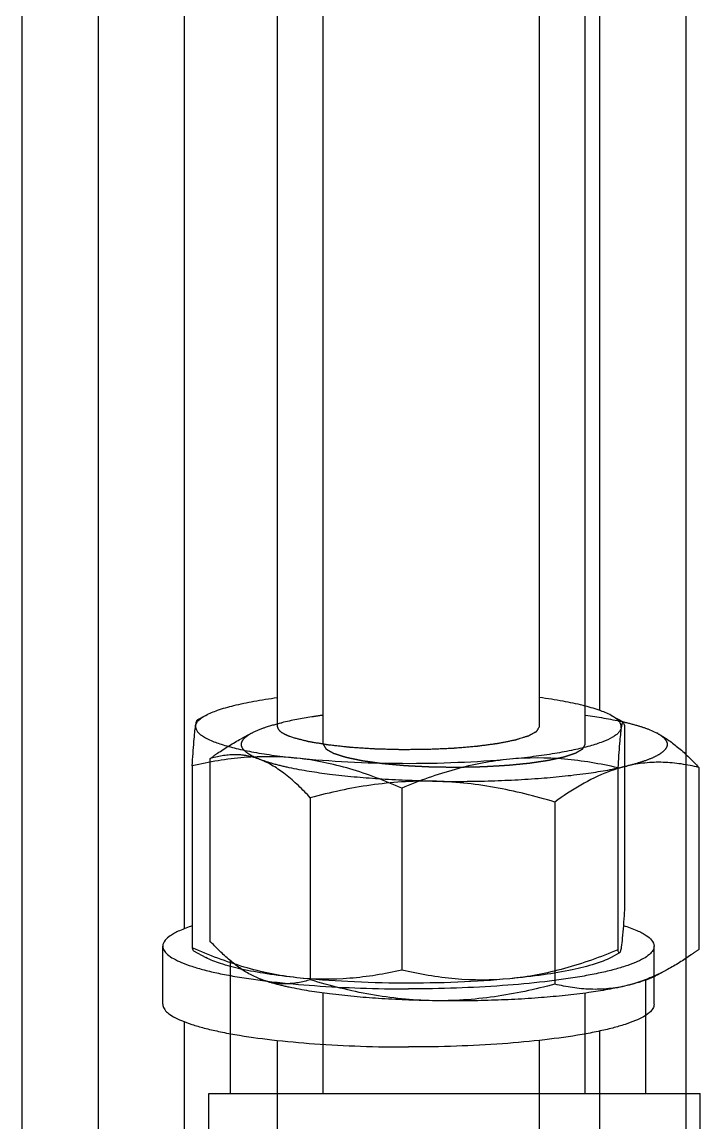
# Model space of a CAD drawing. Header units: millimetres. Extents: x 324 to 7054, y -67 to 2159.
# Drawn here: x 1464.03 to 1484.74, y 1527.42 to 1561 of the extents above; entities that cross this region are included whole.
import ezdxf

# ---------------------------------------------------------------- set-up
doc = ezdxf.new("R2010")
doc.units = ezdxf.units.MM
doc.header["$LTSCALE"] = 153.67
doc.linetypes.add('CENTER', pattern=[0.6, 0.375, -0.075, 0.075, -0.075])
doc.linetypes.add('DOT', pattern=[0.2, 0.1, -0.1])
doc.layers.get('0').update_dxf_attribs({"linetype": 'CONTINUOUS'})
doc.layers.add('00_BUW_DATUM', color=7, linetype='CONTINUOUS')
doc.layers.add('02___PRT_ALL_AXES', color=7, linetype='CONTINUOUS')

msp = doc.modelspace()

# ---------------------------------------------------------------- linework, layer by layer
at = {"linetype": 'Continuous'}
for points, knots in [([(1471.8347, 1539.50707), (1471.83631, 1539.50011), (1471.83951, 1539.48618), (1471.8432, 1539.47051), (1471.84553, 1539.46007), (1471.8467, 1539.4557), (1471.84716, 1539.45225), (1471.84937, 1539.44866), (1471.85405, 1539.44233), (1471.86031, 1539.43332), (1471.86801, 1539.42249), (1471.87562, 1539.41166), (1471.88212, 1539.40264), (1471.88637, 1539.39632), (1471.88926, 1539.39272), (1471.89388, 1539.38917), (1471.89907, 1539.38472), (1471.912, 1539.37404), (1471.927, 1539.36159), (1471.94184, 1539.34911), (1471.95065, 1539.34203), (1471.9563, 1539.33658), (1471.96562, 1539.33168), (1471.97677, 1539.32496), (1471.99686, 1539.31329), (1472.0168, 1539.30159), (1472.03381, 1539.29157), (1472.04111, 1539.28738), (1472.04644, 1539.28405), (1472.05364, 1539.28067), (1472.06712, 1539.27473), (1472.08592, 1539.26626), (1472.10869, 1539.25609), (1472.13136, 1539.24592), (1472.1504, 1539.23745), (1472.16345, 1539.23151), (1472.17135, 1539.22814), (1472.18091, 1539.22487), (1472.19229, 1539.22075), (1472.22009, 1539.2109), (1472.26158, 1539.19611), (1472.29854, 1539.18296), (1472.31701, 1539.17639)], [0, 0, 0, 0, 0.0625, 0.125, 0.140625, 0.15625, 0.1640625, 0.171875, 0.1875, 0.21875, 0.25, 0.28125, 0.3125, 0.328125, 0.3359375, 0.34375, 0.359375, 0.375, 0.4375, 0.46875, 0.484375, 0.5, 0.515625, 0.53125, 0.5625, 0.625, 0.640625, 0.65625, 0.6640625, 0.671875, 0.6875, 0.71875, 0.75, 0.78125, 0.8125, 0.828125, 0.8359375, 0.84375, 0.859375, 0.875, 0.9375, 1, 1, 1, 1]), ([(1472.31701, 1539.17639), (1472.3478, 1539.16853), (1472.40938, 1539.15281), (1472.50175, 1539.12923), (1472.57872, 1539.10958), (1472.6403, 1539.09387), (1472.68649, 1539.08208), (1472.72495, 1539.07225), (1472.75193, 1539.06538), (1472.76535, 1539.06193), (1472.77313, 1539.05998), (1472.78344, 1539.0584), (1472.79547, 1539.05629), (1472.81519, 1539.05299), (1472.83969, 1539.04884), (1472.86915, 1539.04388), (1472.9084, 1539.03725), (1472.95748, 1539.02897), (1473.036, 1539.01573), (1473.11452, 1539.00248), (1473.19305, 1538.98923), (1473.25194, 1538.9793), (1473.2961, 1538.97184), (1473.32556, 1538.96688), (1473.34025, 1538.96439), (1473.35508, 1538.96193), (1473.37895, 1538.95954), (1473.40739, 1538.95626), (1473.45367, 1538.95118), (1473.51126, 1538.94476), (1473.58048, 1538.93709), (1473.67272, 1538.92685), (1473.78806, 1538.91406), (1473.89181, 1538.90254), (1473.96106, 1538.89488), (1473.98979, 1538.89165), (1474.01306, 1538.88915), (1474.02972, 1538.88705), (1474.04944, 1538.88582), (1474.07538, 1538.88407), (1474.10793, 1538.88193), (1474.15995, 1538.87848), (1474.22498, 1538.87418), (1474.30302, 1538.86901), (1474.40707, 1538.86212), (1474.53714, 1538.85351), (1474.65419, 1538.84575), (1474.73223, 1538.84059), (1474.77124, 1538.83799), (1474.81031, 1538.83547), (1474.86483, 1538.83441), (1474.93215, 1538.83229), (1475.04031, 1538.82935), (1475.17536, 1538.82551), (1475.33751, 1538.82101), (1475.45906, 1538.81751), (1475.54016, 1538.81535), (1475.59409, 1538.81351), (1475.66249, 1538.81413), (1475.74451, 1538.8147), (1475.85389, 1538.81552), (1475.99062, 1538.8165), (1476.15467, 1538.81777), (1476.27778, 1538.81852), (1476.35974, 1538.81932), (1476.40091, 1538.8192), (1476.44136, 1538.82111), (1476.49537, 1538.82342), (1476.56285, 1538.8264), (1476.67085, 1538.83111), (1476.80583, 1538.83702), (1476.94084, 1538.84291), (1477.04879, 1538.84764), (1477.11639, 1538.85055), (1477.17016, 1538.853), (1477.20448, 1538.85425), (1477.22866, 1538.8565), (1477.25341, 1538.85853), (1477.29645, 1538.86218), (1477.35808, 1538.86734), (1477.45661, 1538.87563), (1477.57977, 1538.88598), (1477.70301, 1538.89632), (1477.80143, 1538.90464), (1477.86332, 1538.90973), (1477.9059, 1538.9135), (1477.93139, 1538.91533), (1477.95253, 1538.91839), (1477.97999, 1538.92192), (1478.02334, 1538.92773), (1478.07773, 1538.93493), (1478.16465, 1538.9465), (1478.2516, 1538.95805), (1478.33854, 1538.9696), (1478.40374, 1538.97827), (1478.45807, 1538.98549), (1478.50156, 1538.99127), (1478.52869, 1538.99488), (1478.5505, 1538.99776), (1478.56389, 1538.9996), (1478.57515, 1539.00097), (1478.58356, 1539.00287), (1478.59961, 1539.00594), (1478.62185, 1539.01047), (1478.65782, 1539.01763), (1478.70265, 1539.02661), (1478.77445, 1539.04096), (1478.84623, 1539.05532), (1478.91801, 1539.06967), (1478.97185, 1539.08044), (1479.01673, 1539.08941), (1479.05258, 1539.09659), (1479.07512, 1539.10106), (1479.09285, 1539.10468), (1479.1046, 1539.10684), (1479.11098, 1539.10901), (1479.11789, 1539.11111), (1479.12974, 1539.11481), (1479.14679, 1539.12007), (1479.174, 1539.12851), (1479.20804, 1539.13905), (1479.26249, 1539.15592), (1479.31694, 1539.17279), (1479.37139, 1539.18966), (1479.40542, 1539.2002), (1479.43265, 1539.20864), (1479.45307, 1539.21496), (1479.47009, 1539.22024), (1479.48368, 1539.22445), (1479.49225, 1539.22709), (1479.49894, 1539.2292), (1479.5062, 1539.23128), (1479.51119, 1539.23413), (1479.51745, 1539.23752), (1479.52569, 1539.24205), (1479.53603, 1539.24772), (1479.55255, 1539.25678), (1479.57321, 1539.26811), (1479.598, 1539.2817), (1479.62279, 1539.29529), (1479.64758, 1539.30889), (1479.67237, 1539.32248), (1479.69303, 1539.33381), (1479.70955, 1539.34287), (1479.72197, 1539.34967), (1479.73224, 1539.35533), (1479.74062, 1539.35986), (1479.74547, 1539.36271), (1479.75025, 1539.36494), (1479.75177, 1539.36734), (1479.7542, 1539.37154), (1479.75779, 1539.37753), (1479.76206, 1539.38473), (1479.76776, 1539.39433), (1479.77488, 1539.40632), (1479.78627, 1539.42551), (1479.80051, 1539.4495), (1479.8176, 1539.47829), (1479.829, 1539.49748), (1479.8347, 1539.50708)], [0, 0, 0, 0, 0.015625, 0.03125, 0.046875, 0.0546875, 0.0625, 0.0703125, 0.07421875, 0.07617188, 0.07714844, 0.078125, 0.08007812, 0.08203125, 0.0859375, 0.08984375, 0.09375, 0.1015625, 0.109375, 0.125, 0.1328125, 0.140625, 0.1484375, 0.15039062, 0.15234375, 0.15429688, 0.15625, 0.16015625, 0.1640625, 0.171875, 0.1796875, 0.1875, 0.203125, 0.21875, 0.22265625, 0.2265625, 0.22851562, 0.23046875, 0.23242188, 0.234375, 0.23828125, 0.2421875, 0.25, 0.2578125, 0.265625, 0.28125, 0.296875, 0.30078125, 0.3046875, 0.30859375, 0.3125, 0.3203125, 0.328125, 0.34375, 0.359375, 0.375, 0.37890625, 0.3828125, 0.390625, 0.3984375, 0.40625, 0.421875, 0.4375, 0.453125, 0.45703125, 0.4609375, 0.46484375, 0.46875, 0.4765625, 0.484375, 0.5, 0.515625, 0.5234375, 0.53125, 0.53515625, 0.5390625, 0.54101562, 0.54296875, 0.546875, 0.5546875, 0.5625, 0.578125, 0.59375, 0.6015625, 0.609375, 0.61328125, 0.61523438, 0.6171875, 0.62109375, 0.625, 0.6328125, 0.640625, 0.65625, 0.6640625, 0.671875, 0.6796875, 0.68359375, 0.6875, 0.68945312, 0.69140625, 0.69238281, 0.69335938, 0.6953125, 0.69921875, 0.703125, 0.7109375, 0.71875, 0.734375, 0.7421875, 0.75, 0.7578125, 0.76171875, 0.765625, 0.76757812, 0.76953125, 0.77050781, 0.77148438, 0.7734375, 0.77734375, 0.78125, 0.7890625, 0.796875, 0.8125, 0.8203125, 0.828125, 0.83203125, 0.8359375, 0.83984375, 0.84179688, 0.84375, 0.84472656, 0.84570312, 0.84765625, 0.84960938, 0.8515625, 0.85546875, 0.859375, 0.8671875, 0.875, 0.8828125, 0.890625, 0.8984375, 0.90625, 0.91015625, 0.9140625, 0.91796875, 0.91992188, 0.921875, 0.92285156, 0.92382812, 0.92578125, 0.9296875, 0.93359375, 0.9375, 0.9453125, 0.953125, 0.96875, 0.984375, 1, 1, 1, 1])]:
    msp.add_open_spline(points, degree=3, knots=knots, dxfattribs=at)
at = {"linetype": 'CENTER'}
for points, knots in [([(1473.23469, 1538.96681), (1473.24291, 1538.95251), (1473.25524, 1538.93106), (1473.27168, 1538.90245), (1473.28196, 1538.88458), (1473.29018, 1538.87027), (1473.29635, 1538.85955), (1473.30249, 1538.84882), (1473.3077, 1538.83988), (1473.31092, 1538.83407), (1473.31258, 1538.83139), (1473.31325, 1538.82959), (1473.31733, 1538.82745), (1473.3218, 1538.82488), (1473.32791, 1538.82144), (1473.3355, 1538.81715), (1473.34464, 1538.812), (1473.3568, 1538.80513), (1473.3781, 1538.79311), (1473.40852, 1538.77593), (1473.44502, 1538.75533), (1473.48154, 1538.73472), (1473.50888, 1538.71926), (1473.52718, 1538.70896), (1473.5347, 1538.70467), (1473.54096, 1538.70124), (1473.54635, 1538.69776), (1473.55922, 1538.69385), (1473.57386, 1538.6891), (1473.59366, 1538.68279), (1473.61832, 1538.67489), (1473.64795, 1538.66542), (1473.68744, 1538.65279), (1473.7368, 1538.637), (1473.78617, 1538.62121), (1473.82566, 1538.60858), (1473.85528, 1538.5991), (1473.87998, 1538.59121), (1473.89968, 1538.58489), (1473.91464, 1538.58017), (1473.92651, 1538.57617), (1473.9404, 1538.57348), (1473.95352, 1538.57071), (1473.97019, 1538.56727), (1474.00996, 1538.559), (1474.06972, 1538.5466), (1474.14934, 1538.53006), (1474.22899, 1538.51352), (1474.29533, 1538.49973), (1474.34847, 1538.48871), (1474.38153, 1538.4818), (1474.40833, 1538.47633), (1474.43383, 1538.47063), (1474.47499, 1538.46516), (1474.52319, 1538.45837), (1474.58786, 1538.4494), (1474.66856, 1538.43816), (1474.76547, 1538.42468), (1474.8462, 1538.41345), (1474.9108, 1538.40446), (1474.95923, 1538.39772), (1474.99967, 1538.39212), (1475.0278, 1538.38815), (1475.04415, 1538.38596), (1475.05565, 1538.38411), (1475.07005, 1538.38304), (1475.08824, 1538.38134), (1475.12054, 1538.37849), (1475.16644, 1538.37435), (1475.22162, 1538.36941), (1475.29516, 1538.36281), (1475.3871, 1538.35458), (1475.49742, 1538.34468), (1475.58937, 1538.33645), (1475.66288, 1538.32984), (1475.71817, 1538.32496), (1475.76372, 1538.32065), (1475.80407, 1538.31893), (1475.84373, 1538.3169), (1475.89355, 1538.31447), (1476.01291, 1538.30854), (1476.15225, 1538.30168), (1476.3114, 1538.29376), (1476.43093, 1538.28798), (1476.53003, 1538.28267), (1476.61307, 1538.28205), (1476.69545, 1538.2808), (1476.79866, 1538.27945), (1476.96365, 1538.27719), (1477.10807, 1538.27511), (1477.23181, 1538.27359), (1477.31439, 1538.27195), (1477.41705, 1538.2745), (1477.54031, 1538.27697), (1477.70465, 1538.28045), (1477.86894, 1538.28394), (1478.00255, 1538.28666), (1478.06409, 1538.28804), (1478.10541, 1538.28865), (1478.15491, 1538.29171), (1478.2146, 1538.29508), (1478.29407, 1538.29969), (1478.4332, 1538.3077), (1478.63193, 1538.31916), (1478.79093, 1538.32833), (1478.87042, 1538.33292)], [0, 0, 0, 0, 0.03125, 0.046875, 0.0625, 0.0703125, 0.078125, 0.0859375, 0.09375, 0.09765625, 0.09863281, 0.09960938, 0.1015625, 0.10351562, 0.10546875, 0.109375, 0.11328125, 0.1171875, 0.125, 0.140625, 0.15625, 0.171875, 0.1875, 0.19140625, 0.1953125, 0.19726562, 0.19921875, 0.203125, 0.20703125, 0.2109375, 0.21875, 0.2265625, 0.234375, 0.25, 0.265625, 0.2734375, 0.28125, 0.2890625, 0.29296875, 0.296875, 0.30078125, 0.30273438, 0.3046875, 0.30859375, 0.3125, 0.328125, 0.34375, 0.359375, 0.375, 0.3828125, 0.390625, 0.39453125, 0.3984375, 0.40625, 0.4140625, 0.421875, 0.4375, 0.453125, 0.46875, 0.4765625, 0.484375, 0.4921875, 0.49609375, 0.49804688, 0.5, 0.50195312, 0.50390625, 0.5078125, 0.515625, 0.5234375, 0.53125, 0.546875, 0.5625, 0.578125, 0.5859375, 0.59375, 0.6015625, 0.60546875, 0.609375, 0.6171875, 0.625, 0.65625, 0.671875, 0.6875, 0.703125, 0.7109375, 0.71875, 0.734375, 0.75, 0.78125, 0.7890625, 0.796875, 0.8125, 0.828125, 0.84375, 0.875, 0.890625, 0.89453125, 0.8984375, 0.90625, 0.9140625, 0.921875, 0.9375, 0.96875, 1, 1, 1, 1]), ([(1478.87042, 1538.33292), (1478.9523, 1538.34097), (1479.07511, 1538.35306), (1479.23888, 1538.36917), (1479.34119, 1538.37925), (1479.42313, 1538.38729), (1479.47415, 1538.39237), (1479.51025, 1538.39581), (1479.53028, 1538.39796), (1479.54807, 1538.4008), (1479.57109, 1538.4041), (1479.60748, 1538.40953), (1479.65311, 1538.41626), (1479.72604, 1538.42706), (1479.81724, 1538.44056), (1479.90842, 1538.45405), (1479.98138, 1538.46485), (1480.02695, 1538.4716), (1480.06347, 1538.47699), (1480.08615, 1538.48038), (1480.10231, 1538.48271), (1480.11111, 1538.48411), (1480.11825, 1538.4858), (1480.12774, 1538.4878), (1480.15006, 1538.4927), (1480.18373, 1538.50001), (1480.22852, 1538.50977), (1480.27334, 1538.51953), (1480.31815, 1538.52929), (1480.36296, 1538.53906), (1480.40777, 1538.54882), (1480.45258, 1538.55858), (1480.48992, 1538.56671), (1480.51979, 1538.57322), (1480.54221, 1538.5781), (1480.56082, 1538.58217), (1480.574, 1538.58501), (1480.5813, 1538.58665), (1480.58742, 1538.58781), (1480.59106, 1538.58926), (1480.59677, 1538.59108), (1480.60636, 1538.59432), (1480.62028, 1538.59893), (1480.63689, 1538.60446), (1480.65908, 1538.61184), (1480.68679, 1538.62106), (1480.72005, 1538.63213), (1480.75331, 1538.6432), (1480.78658, 1538.65426), (1480.81984, 1538.66533), (1480.8531, 1538.6764), (1480.88081, 1538.68562), (1480.903, 1538.69299), (1480.91682, 1538.69761), (1480.92799, 1538.70129), (1480.93471, 1538.70361), (1480.94068, 1538.70543), (1480.94451, 1538.70739), (1480.95023, 1538.7109), (1480.95891, 1538.71588), (1480.97251, 1538.72386), (1480.98962, 1538.73383), (1481.01693, 1538.74978), (1481.05109, 1538.76972), (1481.08523, 1538.78967), (1481.11256, 1538.80562), (1481.12961, 1538.81559), (1481.14333, 1538.82357), (1481.15172, 1538.82856), (1481.15797, 1538.83204), (1481.16094, 1538.83405), (1481.16166, 1538.83615), (1481.16333, 1538.83874), (1481.16556, 1538.84291), (1481.16851, 1538.84812), (1481.17314, 1538.85645), (1481.17895, 1538.86686), (1481.18592, 1538.87936), (1481.19521, 1538.89602), (1481.21146, 1538.92517), (1481.2254, 1538.95016), (1481.23469, 1538.96682)], [0, 0, 0, 0, 0.0625, 0.09375, 0.125, 0.140625, 0.15625, 0.1640625, 0.16796875, 0.171875, 0.1796875, 0.1875, 0.203125, 0.21875, 0.25, 0.28125, 0.296875, 0.3125, 0.3203125, 0.328125, 0.33203125, 0.33398438, 0.3359375, 0.33984375, 0.34375, 0.359375, 0.375, 0.390625, 0.40625, 0.421875, 0.4375, 0.453125, 0.46875, 0.4765625, 0.484375, 0.4921875, 0.49609375, 0.49804688, 0.5, 0.50195312, 0.50390625, 0.5078125, 0.515625, 0.5234375, 0.53125, 0.546875, 0.5625, 0.578125, 0.59375, 0.609375, 0.625, 0.640625, 0.6484375, 0.65625, 0.66015625, 0.6640625, 0.66601562, 0.66796875, 0.671875, 0.6796875, 0.6875, 0.703125, 0.71875, 0.75, 0.78125, 0.796875, 0.8125, 0.8203125, 0.828125, 0.83203125, 0.83398438, 0.8359375, 0.83984375, 0.84375, 0.8515625, 0.859375, 0.875, 0.890625, 0.90625, 0.9375, 1, 1, 1, 1])]:
    msp.add_open_spline(points, degree=3, knots=knots, dxfattribs=at)
at = {"layer": '00_BUW_DATUM', "linetype": 'Continuous'}
for p, q in [((1471.8347, 1539.50707), (1471.83463, 1590.41312)), ((1479.8347, 1539.50708), (1479.83463, 1590.41313)), ((1469.6453, 1539.85183), (1469.38901, 1539.71308)), ((1482.02409, 1539.85185), (1482.39492, 1539.65108)), ((1482.43524, 1539.55583), (1482.43525, 1534.00262)), ((1469.23415, 1538.31485), (1469.23416, 1532.76164)), ((1482.22925, 1538.25291), (1482.22926, 1532.6997)), ((1475.62871, 1537.63241), (1475.62872, 1532.07921)), ((1468.33471, 1531.03774), (1468.3347, 1532.81039)), ((1469.27448, 1532.66639), (1469.64531, 1532.46562)), ((1482.28039, 1532.6044), (1482.0241, 1532.46564)), ((1483.33471, 1531.03776), (1483.3347, 1532.81041)), ((1471.83471, 1526.51699), (1471.83471, 1529.93722)), ((1479.83471, 1526.51699), (1479.83471, 1529.93723))]:
    msp.add_line(p, q, dxfattribs=at)
at = {"layer": '00_BUW_DATUM', "linetype": 'CENTER'}
for p, q in [((1473.23469, 1538.96681), (1473.23463, 1585.03003)), ((1481.23469, 1538.96682), (1481.23463, 1585.03004)), ((1471.04529, 1539.31158), (1470.72388, 1539.13756)), ((1483.16636, 1539.42843), (1483.42397, 1539.31165)), ((1469.76839, 1538.5282), (1469.76839, 1532.97499)), ((1484.70099, 1538.26197), (1484.701, 1532.70876)), ((1472.83766, 1537.33875), (1472.83766, 1531.78554)), ((1480.30396, 1537.20563), (1480.30397, 1531.65243)), ((1471.30303, 1531.80853), (1471.00705, 1531.94608)), ((1483.74551, 1532.0994), (1483.42409, 1531.92538)), ((1473.2347, 1528.31699), (1473.2347, 1531.38293)), ((1481.2347, 1528.31699), (1481.2347, 1531.38195)), ((1469.73689, 1526.51699), (1469.73689, 1528.31699)), ((1469.73689, 1528.31699), (1484.73689, 1528.31699)), ((1484.73689, 1526.51699), (1484.73689, 1528.31699))]:
    msp.add_line(p, q, dxfattribs=at)
msp.add_arc((1482.72957, 1538.02753), 1.45985, 59.861541, 61.597496, dxfattribs=at)
at = {"layer": '00_BUW_DATUM', "linetype": 'Continuous'}
for points, knots in [([(1469.64537, 1539.85187), (1469.76128, 1539.91461), (1470.04374, 1540.02826), (1470.53573, 1540.16777), (1471.14397, 1540.29434), (1471.58845, 1540.36334), (1471.82771, 1540.39587)], [0, 0, 0, 0, 0.17512995, 0.40251793, 0.6791581, 1, 1, 1, 1]), ([(1482.02411, 1539.85183), (1481.90809, 1539.91465), (1481.62528, 1540.02841), (1481.13267, 1540.16804), (1480.52356, 1540.2947), (1480.07844, 1540.36373), (1479.83881, 1540.39626)], [0, 0, 0, 0, 0.17508136, 0.40245548, 0.67910593, 1, 1, 1, 1]), ([(1469.33714, 1539.53805), (1469.34665, 1539.59816), (1469.40889, 1539.68863), (1469.52534, 1539.78206), (1469.60239, 1539.82861), (1469.64537, 1539.85187)], [0, 0, 0, 0, 0.40492911, 0.6748572, 1, 1, 1, 1]), ([(1469.33714, 1539.53805), (1469.34098, 1539.5623), (1469.34825, 1539.60431), (1469.36079, 1539.65811), (1469.37259, 1539.69253), (1469.38306, 1539.70985), (1469.38901, 1539.71307)], [0, 0, 0, 0, 0.39875302, 0.69383635, 0.89012048, 1, 1, 1, 1]), ([(1482.33225, 1539.4761), (1482.33723, 1539.50759), (1482.33026, 1539.57877), (1482.26807, 1539.67748), (1482.16286, 1539.77061), (1482.07454, 1539.82453), (1482.02411, 1539.85183)], [0, 0, 0, 0, 0.1859785, 0.39860658, 0.66546473, 1, 1, 1, 1]), ([(1482.39492, 1539.65108), (1482.38162, 1539.65828), (1482.35685, 1539.60708), (1482.34703, 1539.55594), (1482.33676, 1539.50466), (1482.33225, 1539.4761)], [0, 0, 0, 0, 0.23761978, 0.54584771, 1, 1, 1, 1]), ([(1482.43524, 1539.55583), (1482.42979, 1539.57783), (1482.42022, 1539.60946), (1482.4056, 1539.6453), (1482.39492, 1539.65108)], [0, 0, 0, 0, 0.6509994, 1, 1, 1, 1]), ([(1469.23415, 1538.31485), (1469.24894, 1538.5616), (1469.27065, 1538.90149), (1469.30731, 1539.30911), (1469.32641, 1539.47015), (1469.33714, 1539.53805)], [0, 0, 0, 0, 0.60397425, 0.83203987, 1, 1, 1, 1]), ([(1469.33714, 1539.53805), (1469.3333, 1539.51372), (1469.33506, 1539.46112), (1469.3684, 1539.38437), (1469.42927, 1539.31051), (1469.5567, 1539.20569), (1469.78877, 1539.08451), (1470.14524, 1538.95475), (1470.59767, 1538.83319), (1471.13855, 1538.72207), (1471.75938, 1538.62363), (1472.19976, 1538.57009), (1472.43143, 1538.54537)], [0, 0, 0, 0, 0.02185297, 0.04539384, 0.07296814, 0.10602655, 0.19121506, 0.30346061, 0.44239376, 0.60643742, 0.79326439, 1, 1, 1, 1]), ([(1482.33225, 1539.4761), (1482.32356, 1539.42117), (1482.27052, 1539.33809), (1482.16882, 1539.25033), (1482.01033, 1539.14755), (1481.74302, 1539.02943), (1481.3457, 1538.90261), (1480.85522, 1538.78521), (1480.27963, 1538.67914), (1479.62834, 1538.58658), (1479.16923, 1538.53698), (1478.92898, 1538.5144)], [0, 0, 0, 0, 0.04598668, 0.07591108, 0.11158423, 0.20148215, 0.31663583, 0.45614697, 0.61822066, 0.80045737, 1, 1, 1, 1]), ([(1482.33225, 1539.4761), (1482.32151, 1539.40821), (1482.30241, 1539.24717), (1482.26575, 1538.83955), (1482.24404, 1538.49965), (1482.22925, 1538.25291)], [0, 0, 0, 0, 0.16796014, 0.39602577, 1, 1, 1, 1]), ([(1472.43143, 1538.54537), (1471.89579, 1538.60253), (1470.81598, 1538.61045), (1469.75452, 1538.43295), (1469.23415, 1538.31485)], [0, 0, 0, 0, 0.50236581, 1, 1, 1, 1]), ([(1475.62871, 1537.63241), (1475.11421, 1537.859), (1474.073, 1538.2574), (1472.97786, 1538.48705), (1472.43143, 1538.54537)], [0, 0, 0, 0, 0.50569197, 1, 1, 1, 1]), ([(1478.92898, 1538.5144), (1478.40184, 1538.46484), (1477.31134, 1538.39512), (1475.66018, 1538.36626), (1474.02085, 1538.41029), (1472.94648, 1538.4904), (1472.43143, 1538.54537)], [0, 0, 0, 0, 0.24412044, 0.50355527, 0.76117851, 1, 1, 1, 1]), ([(1478.92898, 1538.5144), (1478.36589, 1538.46146), (1477.23773, 1538.24324), (1476.16069, 1537.85439), (1475.62871, 1537.63241)], [0, 0, 0, 0, 0.49524445, 1, 1, 1, 1]), ([(1482.22925, 1538.25291), (1481.69202, 1538.37607), (1480.59703, 1538.56371), (1479.48253, 1538.56643), (1478.92898, 1538.5144)], [0, 0, 0, 0, 0.49782411, 1, 1, 1, 1]), ([(1482.43525, 1534.00262), (1482.43222, 1533.95214), (1482.42067, 1533.7633), (1482.40811, 1533.57452), (1482.39785, 1533.43629)], [0, 0, 0, 0, 0.26732979, 1, 1, 1, 1]), ([(1469.23386, 1533.42875), (1469.10206, 1533.38632), (1468.91791, 1533.32006), (1468.6953, 1533.21181), (1468.49569, 1533.09391), (1468.33471, 1532.94111), (1468.33471, 1532.81039)], [0, 0, 0, 0, 0.36794913, 0.52058196, 0.65262171, 1, 1, 1, 1]), ([(1482.39785, 1533.43629), (1482.3883, 1533.30759), (1482.37037, 1533.08827), (1482.34647, 1532.86934), (1482.33226, 1532.77943)], [0, 0, 0, 0, 0.58638552, 1, 1, 1, 1]), ([(1482.40062, 1533.43988), (1482.5374, 1533.39685), (1482.7285, 1533.32963), (1482.95987, 1533.21949), (1483.16626, 1533.10003), (1483.3347, 1532.94454), (1483.3347, 1532.81041)], [0, 0, 0, 0, 0.36926139, 0.5223116, 0.65455672, 1, 1, 1, 1]), ([(1468.33471, 1532.81039), (1468.33471, 1532.76616), (1468.36715, 1532.66632), (1468.48742, 1532.53924), (1468.67163, 1532.41751), (1468.92221, 1532.29987), (1469.23769, 1532.1865), (1469.616, 1532.07864), (1470.05376, 1531.97737), (1470.74217, 1531.84685), (1471.718, 1531.71207), (1472.99944, 1531.59577), (1474.38941, 1531.52402), (1475.34692, 1531.50794), (1475.83472, 1531.50794)], [0, 0, 0, 0, 0.01701484, 0.0383395, 0.06624763, 0.10159474, 0.14458684, 0.19510969, 0.25285971, 0.31740245, 0.46463113, 0.63163757, 0.81232482, 1, 1, 1, 1]), ([(1469.23416, 1532.76164), (1469.23961, 1532.73964), (1469.24918, 1532.70802), (1469.2638, 1532.67217), (1469.27448, 1532.66639)], [0, 0, 0, 0, 0.6509994, 1, 1, 1, 1]), ([(1472.43144, 1531.84869), (1471.88501, 1531.907), (1470.78986, 1532.13665), (1469.74866, 1532.53505), (1469.23416, 1532.76164)], [0, 0, 0, 0, 0.49430804, 1, 1, 1, 1]), ([(1483.3347, 1532.81041), (1483.3347, 1532.76618), (1483.30226, 1532.66634), (1483.18199, 1532.53925), (1482.99778, 1532.41753), (1482.74721, 1532.29989), (1482.43172, 1532.18651), (1482.05341, 1532.07865), (1481.61566, 1531.97738), (1480.92725, 1531.84686), (1479.95143, 1531.71208), (1478.66999, 1531.59578), (1477.28002, 1531.52403), (1476.32251, 1531.50795), (1475.83472, 1531.50794)], [0, 0, 0, 0, 0.01701486, 0.03833952, 0.06624765, 0.10159473, 0.14458681, 0.19510963, 0.25285962, 0.31740233, 0.46463096, 0.63163739, 0.81232469, 1, 1, 1, 1]), ([(1482.22926, 1532.6997), (1481.69728, 1532.47772), (1480.62024, 1532.08887), (1479.49208, 1531.87065), (1478.92899, 1531.81772)], [0, 0, 0, 0, 0.50475557, 1, 1, 1, 1]), ([(1482.28039, 1532.6044), (1482.27658, 1532.60234), (1482.26288, 1532.60549), (1482.25252, 1532.62724), (1482.2398, 1532.65832), (1482.233, 1532.68464), (1482.22926, 1532.6997)], [0, 0, 0, 0, 0.11262815, 0.29950739, 0.59637241, 1, 1, 1, 1]), ([(1482.33226, 1532.77943), (1482.32842, 1532.75517), (1482.32115, 1532.71316), (1482.30861, 1532.65936), (1482.29681, 1532.62495), (1482.28634, 1532.60762), (1482.28039, 1532.6044)], [0, 0, 0, 0, 0.39875302, 0.69383635, 0.89012048, 1, 1, 1, 1]), ([(1472.43144, 1531.84869), (1472.12276, 1531.88163), (1471.54966, 1531.95404), (1470.76745, 1532.09433), (1470.14268, 1532.25431), (1469.78708, 1532.38886), (1469.64529, 1532.46564)], [0, 0, 0, 0, 0.32498101, 0.60456885, 0.83119347, 1, 1, 1, 1]), ([(1482.02403, 1532.4656), (1481.86922, 1532.3818), (1481.47599, 1532.23742), (1480.78307, 1532.06829), (1479.91168, 1531.9228), (1479.27287, 1531.85004), (1478.92899, 1531.81772)], [0, 0, 0, 0, 0.16628893, 0.39282739, 0.67373258, 1, 1, 1, 1]), ([(1475.62872, 1532.07921), (1475.10835, 1531.9611), (1474.04689, 1531.78361), (1472.96707, 1531.79152), (1472.43144, 1531.84869)], [0, 0, 0, 0, 0.4976342, 1, 1, 1, 1]), ([(1478.92899, 1531.81772), (1478.37543, 1531.76568), (1477.26094, 1531.7684), (1476.16595, 1531.95604), (1475.62872, 1532.07921)], [0, 0, 0, 0, 0.5021759, 1, 1, 1, 1]), ([(1478.92899, 1531.81772), (1478.40185, 1531.76816), (1477.31134, 1531.69844), (1475.66018, 1531.66958), (1474.02086, 1531.71362), (1472.94649, 1531.79372), (1472.43144, 1531.84869)], [0, 0, 0, 0, 0.24412044, 0.50355527, 0.76117851, 1, 1, 1, 1]), ([(1468.33471, 1531.03774), (1468.33471, 1530.99351), (1468.36715, 1530.89367), (1468.48742, 1530.76659), (1468.67164, 1530.64486), (1468.92221, 1530.52722), (1469.23769, 1530.41385), (1469.61601, 1530.30599), (1470.05376, 1530.20472), (1470.74217, 1530.0742), (1471.718, 1529.93942), (1472.99944, 1529.82312), (1474.38941, 1529.75137), (1475.34692, 1529.73529), (1475.83472, 1529.73529)], [0, 0, 0, 0, 0.01701484, 0.0383395, 0.06624763, 0.10159474, 0.14458684, 0.19510969, 0.25285971, 0.31740245, 0.46463113, 0.63163757, 0.81232482, 1, 1, 1, 1]), ([(1483.33471, 1531.03776), (1483.33471, 1530.99353), (1483.30226, 1530.89369), (1483.18199, 1530.7666), (1482.99778, 1530.64488), (1482.74721, 1530.52724), (1482.43172, 1530.41386), (1482.05341, 1530.306), (1481.61566, 1530.20473), (1480.92725, 1530.07421), (1479.95143, 1529.93943), (1478.66999, 1529.82313), (1477.28002, 1529.75138), (1476.32252, 1529.7353), (1475.83472, 1529.73529)], [0, 0, 0, 0, 0.01701486, 0.03833952, 0.06624765, 0.10159473, 0.14458681, 0.19510963, 0.25285962, 0.31740233, 0.46463096, 0.63163739, 0.81232469, 1, 1, 1, 1])]:
    msp.add_open_spline(points, degree=3, knots=knots, dxfattribs=at)
at = {"layer": '00_BUW_DATUM', "linetype": 'CENTER'}
for points, knots in [([(1473.23036, 1539.85597), (1473.11364, 1539.84012), (1472.69011, 1539.77843), (1472.26856, 1539.70057), (1471.9669, 1539.6281)], [0, 0, 0, 0, 0.27520833, 1, 1, 1, 1]), ([(1481.2418, 1539.8556), (1481.61466, 1539.8049), (1482.13858, 1539.71922), (1482.77793, 1539.56145), (1483.04674, 1539.47478), (1483.16636, 1539.42843)], [0, 0, 0, 0, 0.57163906, 0.80511652, 1, 1, 1, 1]), ([(1471.30302, 1538.50521), (1471.229, 1538.5339), (1471.0965, 1538.59082), (1470.92694, 1538.68806), (1470.80735, 1538.78825), (1470.73709, 1538.8958), (1470.72962, 1539.01326), (1470.78811, 1539.12346), (1470.89734, 1539.22448), (1470.99115, 1539.28226), (1471.04527, 1539.31156)], [0, 0, 0, 0, 0.19063479, 0.34580031, 0.46773088, 0.56293505, 0.6456721, 0.73670523, 0.85221064, 1, 1, 1, 1]), ([(1471.04527, 1539.31156), (1471.16901, 1539.37856), (1471.47337, 1539.49875), (1471.78731, 1539.58495), (1471.9669, 1539.6281)], [0, 0, 0, 0, 0.43242109, 1, 1, 1, 1]), ([(1469.76839, 1538.5282), (1469.84653, 1538.58489), (1470.15518, 1538.80288), (1470.47646, 1539.00361), (1470.72388, 1539.13756)], [0, 0, 0, 0, 0.25546671, 1, 1, 1, 1]), ([(1483.46255, 1539.29003), (1483.52393, 1539.25436), (1483.62635, 1539.18565), (1483.71935, 1539.06709), (1483.73848, 1538.97165), (1483.7241, 1538.8764), (1483.63633, 1538.75689), (1483.46125, 1538.6351), (1483.20988, 1538.51633), (1482.88256, 1538.40331), (1482.63705, 1538.33786), (1482.50248, 1538.30554)], [0, 0, 0, 0, 0.11219431, 0.19416676, 0.22879811, 0.26317887, 0.34346654, 0.45325987, 0.59874415, 0.78126633, 1, 1, 1, 1]), ([(1483.46234, 1539.29088), (1483.68573, 1539.16994), (1484.12538, 1538.85123), (1484.50798, 1538.47094), (1484.70099, 1538.26197)], [0, 0, 0, 0, 0.47172804, 1, 1, 1, 1]), ([(1471.30302, 1538.50521), (1471.17723, 1538.55396), (1470.92163, 1538.62821), (1470.40038, 1538.67501), (1470.01339, 1538.60358), (1469.76839, 1538.5282)], [0, 0, 0, 0, 0.2591383, 0.50763194, 1, 1, 1, 1]), ([(1476.57081, 1537.84393), (1476.02013, 1537.85375), (1474.96976, 1537.89551), (1473.50786, 1538.02752), (1472.43337, 1538.1929), (1471.72768, 1538.36132), (1471.43311, 1538.4548), (1471.30302, 1538.50521)], [0, 0, 0, 0, 0.31014224, 0.59164001, 0.82629265, 0.92143553, 1, 1, 1, 1]), ([(1472.83766, 1537.33875), (1472.60233, 1537.59355), (1472.13951, 1538.04747), (1471.58246, 1538.39692), (1471.30302, 1538.50521)], [0, 0, 0, 0, 0.53646503, 1, 1, 1, 1]), ([(1476.57081, 1537.84393), (1477.13611, 1537.83385), (1478.24456, 1537.83921), (1479.83561, 1537.91883), (1481.25048, 1538.06418), (1482.11853, 1538.2133), (1482.50248, 1538.30554)], [0, 0, 0, 0, 0.28451288, 0.55758932, 0.80129727, 1, 1, 1, 1]), ([(1482.50248, 1538.30554), (1482.31328, 1538.26008), (1481.52605, 1538.01222), (1480.81244, 1537.57454), (1480.30396, 1537.20563)], [0, 0, 0, 0, 0.23648881, 1, 1, 1, 1]), ([(1484.70099, 1538.26197), (1484.34533, 1538.34912), (1483.61012, 1538.46625), (1482.86446, 1538.3925), (1482.50248, 1538.30554)], [0, 0, 0, 0, 0.49586997, 1, 1, 1, 1]), ([(1476.57081, 1537.84393), (1475.94071, 1537.85516), (1474.6783, 1537.76899), (1473.44491, 1537.50147), (1472.83766, 1537.33875)], [0, 0, 0, 0, 0.50060456, 1, 1, 1, 1]), ([(1480.30396, 1537.20563), (1479.69776, 1537.38968), (1478.46783, 1537.70063), (1477.20273, 1537.83266), (1476.57081, 1537.84393)], [0, 0, 0, 0, 0.50058995, 1, 1, 1, 1]), ([(1471.00705, 1531.94608), (1470.78366, 1532.06701), (1470.34401, 1532.38573), (1469.9614, 1532.76601), (1469.76839, 1532.97499)], [0, 0, 0, 0, 0.47172804, 1, 1, 1, 1]), ([(1484.701, 1532.70876), (1484.62286, 1532.65207), (1484.31421, 1532.43408), (1483.99293, 1532.23335), (1483.74551, 1532.0994)], [0, 0, 0, 0, 0.25546671, 1, 1, 1, 1]), ([(1483.74551, 1532.0994), (1483.64409, 1532.04449), (1483.2466, 1531.84218), (1482.82412, 1531.68613), (1482.50248, 1531.60886)], [0, 0, 0, 0, 0.25850486, 1, 1, 1, 1]), ([(1483.42412, 1531.9254), (1483.30037, 1531.8584), (1482.99602, 1531.73821), (1482.68208, 1531.652), (1482.50248, 1531.60886)], [0, 0, 0, 0, 0.43242109, 1, 1, 1, 1]), ([(1476.57082, 1531.14725), (1476.02013, 1531.15707), (1474.96977, 1531.19883), (1473.50787, 1531.33084), (1472.43338, 1531.49622), (1471.72769, 1531.66464), (1471.43312, 1531.75812), (1471.30303, 1531.80853)], [0, 0, 0, 0, 0.31014224, 0.59164001, 0.82629265, 0.92143553, 1, 1, 1, 1]), ([(1472.83766, 1531.78554), (1472.59267, 1531.71017), (1472.20567, 1531.63873), (1471.68442, 1531.68553), (1471.42882, 1531.75978), (1471.30303, 1531.80853)], [0, 0, 0, 0, 0.49236807, 0.74086171, 1, 1, 1, 1]), ([(1476.57082, 1531.14725), (1475.93889, 1531.15852), (1474.67379, 1531.29055), (1473.44386, 1531.6015), (1472.83766, 1531.78554)], [0, 0, 0, 0, 0.49941006, 1, 1, 1, 1]), ([(1480.30397, 1531.65243), (1479.69671, 1531.48971), (1478.46332, 1531.22219), (1477.20092, 1531.13602), (1476.57082, 1531.14725)], [0, 0, 0, 0, 0.49939546, 1, 1, 1, 1]), ([(1482.50248, 1531.60886), (1482.11854, 1531.51662), (1481.25049, 1531.3675), (1479.83562, 1531.22216), (1478.24457, 1531.14254), (1477.13612, 1531.13717), (1476.57082, 1531.14725)], [0, 0, 0, 0, 0.19870273, 0.44241068, 0.71548712, 1, 1, 1, 1]), ([(1482.50248, 1531.60886), (1482.1405, 1531.5219), (1481.39484, 1531.44814), (1480.65963, 1531.56528), (1480.30397, 1531.65243)], [0, 0, 0, 0, 0.50413005, 1, 1, 1, 1])]:
    msp.add_open_spline(points, degree=3, knots=knots, dxfattribs=at)
at = {"layer": '02___PRT_ALL_AXES', "linetype": 'Continuous'}
for p, q in [((1468.98946, 1718.14648), (1468.98946, 1533.34075)), ((1481.68005, 1539.99564), (1481.68005, 1718.14648)), ((1466.36484, 1709.56174), (1466.36484, 1526.51699)), ((1484.30467, 1709.56174), (1484.30467, 1526.51699)), ((1464.03476, 1671.97699), (1464.03476, 1351.97699)), ((1468.98946, 1530.50738), (1468.98946, 1526.51699)), ((1481.68005, 1526.51699), (1481.68005, 1530.22203))]:
    msp.add_line(p, q, dxfattribs=at)
at = {"layer": '02___PRT_ALL_AXES', "linetype": 'DOT'}
msp.add_line((1464.03476, 1671.97699), (1464.03476, 1351.97699), dxfattribs=at)
at = {"layer": '02___PRT_ALL_AXES', "linetype": 'CENTER'}
for p, q in [((1464.03476, 1671.97699), (1464.03476, 1351.97699)), ((1470.38946, 1532.37526), (1470.38946, 1528.31699)), ((1483.08005, 1528.31699), (1483.08005, 1531.78154))]:
    msp.add_line(p, q, dxfattribs=at)

doc.saveas('drawing.dxf')
